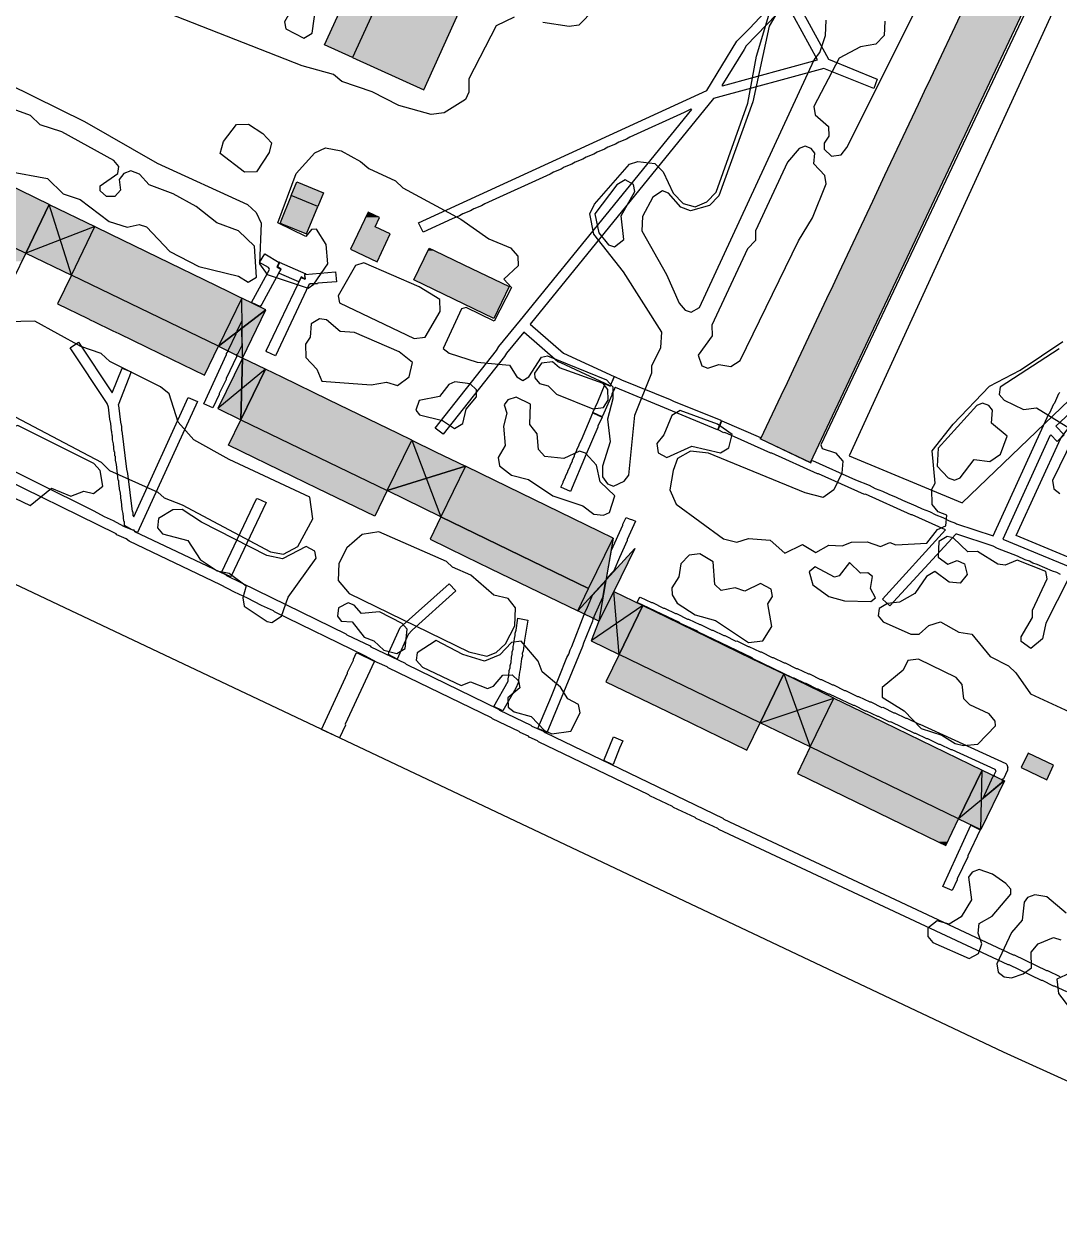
# Model space of a CAD drawing. Extents: x 1764 to 2708, y -3066 to -2278.
# Drawn here: x 2107.9 to 2324.5, y -3017.3 to -2768.7 of the extents above; entities that cross this region are included whole.
import ezdxf

# ---------------------------------------------------------------- set-up
doc = ezdxf.new("R2010")
doc.units = 0
for name, color, linetype in [('DOR_DOROZHKA', 40, 'CONTINUOUS'), ('DOR_LESTNICA', 6, 'CONTINUOUS'), ('DOR_PEREHOD', 9, 'CONTINUOUS'), ('DOR_TROTUAR', 8, 'CONTINUOUS'), ('GRANICA_UCHASTKA', 7, 'CONTINUOUS'), ('PL_DETSKAYA', 1, 'CONTINUOUS'), ('ZDANIYA', 250, 'CONTINUOUS'), ('ZDANIYA_OSM_DOP', 250, 'CONTINUOUS'), ('ZDANIYA_OSM_DOP_ZALIVKA', 252, 'CONTINUOUS'), ('ZDANIYA_ZALIVKA', 251, 'CONTINUOUS'), ('ZEL_LES_DREVESNYE', 94, 'CONTINUOUS'), ('ZEL_SPUTNIK_DOP', 40, 'CONTINUOUS'), ('ZEL_YANDEX_SHEMA', 92, 'CONTINUOUS')]:
    doc.layers.add(name, color=color, linetype=linetype)

msp = doc.modelspace()

# ---------------------------------------------------------------- linework, layer by layer
at = {"layer": 'DOR_DOROZHKA'}
for points in [[(2268.941, -2762.801), (2276.223, -2776.156), (2286.415, -2780.346), (2285.655, -2782.263), (2275.263, -2778.077), (2252.182, -2784.362), (2213.847, -2831.585), (2220.777, -2837.643), (2231.384, -2842.525), (2230.524, -2844.443), (2220.219, -2839.656), (2219.614, -2839.468), (2212.48, -2833.214), (2208.87, -2837.591), (2208.484, -2838.3), (2195.617, -2854.576), (2193.99, -2853.31), (2206.757, -2837.035), (2207.24, -2836.225), (2211.828, -2830.726), (2247.627, -2786.658), (2247.425, -2786.562), (2246.04, -2787.291), (2234.641, -2792.431), (2233.95, -2792.846), (2232.362, -2793.479), (2231.67, -2793.894), (2230.083, -2794.527), (2229.391, -2794.942), (2227.803, -2795.575), (2227.112, -2795.99), (2225.524, -2796.624), (2224.832, -2797.038), (2223.245, -2797.672), (2222.553, -2798.086), (2220.965, -2798.72), (2220.274, -2799.134), (2218.686, -2799.768), (2217.994, -2800.182), (2204.317, -2806.371), (2203.625, -2806.785), (2202.037, -2807.419), (2201.346, -2807.833), (2199.758, -2808.467), (2199.066, -2808.881), (2197.479, -2809.515), (2191.435, -2812.342), (2190.493, -2810.361), (2250.746, -2782.691), (2257.034, -2772.354), (2259.68, -2769.698), (2267.118, -2761.739)], [(2345.829, -2832.333), (2323.747, -2852.904), (2325.485, -2854.669), (2324.014, -2856.1), (2322.685, -2854.727), (2322.489, -2854.931), (2312.634, -2876.548), (2356.03, -2894.452)], [(2324.694, -2883.9), (2323.985, -2883.515), (2323.079, -2883.234), (2319.848, -2881.8), (2318.941, -2881.519), (2318.233, -2881.133), (2317.326, -2880.852), (2315.71, -2880.086), (2311.574, -2878.471), (2310.663, -2877.99), (2303.007, -2875.448), (2302.807, -2875.452), (2289.012, -2890.447), (2287.483, -2889.079), (2300.688, -2874.596), (2293.718, -2871.44), (2293.518, -2871.444), (2283.924, -2867.142), (2283.724, -2867.146), (2274.129, -2862.844), (2273.929, -2862.848), (2264.335, -2858.546), (2264.135, -2858.55), (2254.54, -2854.248), (2254.34, -2854.252), (2253.127, -2853.677), (2253.888, -2851.76), (2261.966, -2855.293), (2261.87, -2855.496), (2272.481, -2860.577), (2272.673, -2860.173), (2272.871, -2860.069), (2281.859, -2864.083), (2284.684, -2865.225), (2285.999, -2865.898), (2287.511, -2866.467), (2288.826, -2867.139), (2290.339, -2867.708), (2291.653, -2868.381), (2294.479, -2869.523), (2295.793, -2870.196), (2297.306, -2870.765), (2298.621, -2871.437), (2300.133, -2872.006), (2301.448, -2872.679), (2302.759, -2873.152), (2302.963, -2873.348), (2310.618, -2875.79), (2322.293, -2850.333), (2322.489, -2850.129), (2323.349, -2848.21), (2323.545, -2848.006), (2324.405, -2846.087), (2324.601, -2845.883)]]:
    msp.add_lwpolyline(points, dxfattribs=at)
for points in [[(2254.028, -2781.722), (2273.925, -2776.304), (2267.476, -2764.533), (2258.955, -2773.315), (2258.572, -2774.123), (2253.926, -2781.624)], [(2157.341, -2827.861), (2155.522, -2826.998), (2159.28, -2820.116), (2159.276, -2819.916), (2159.072, -2819.721), (2157.249, -2818.658), (2158.311, -2816.835), (2161.351, -2818.673), (2160.87, -2819.583), (2161.68, -2820.066), (2157.73, -2827.352)], [(2158.739, -2837.336), (2158.635, -2837.139), (2165.918, -2821.779), (2166.727, -2822.162), (2166.825, -2822.06), (2166.706, -2821.162), (2173.098, -2820.629), (2173.342, -2822.725), (2169.446, -2823.006), (2169.348, -2823.108), (2167.848, -2823.139), (2167.552, -2823.346), (2160.558, -2838.199)], [(2145.559, -2848.217), (2150.347, -2837.912), (2150.343, -2837.712), (2150.73, -2837.103), (2150.726, -2836.903), (2152.357, -2833.568), (2152.353, -2833.368), (2152.649, -2833.161), (2152.545, -2832.963), (2153.503, -2830.942), (2153.53, -2832.242), (2153.334, -2832.447), (2153.436, -2832.545), (2153.509, -2836.045), (2152.647, -2837.864), (2152.351, -2838.07), (2152.455, -2838.268), (2150.251, -2842.916), (2150.255, -2843.116), (2148.816, -2846.048), (2148.82, -2846.248), (2147.478, -2849.077)], [(2131.713, -2875.119), (2131.107, -2874.831), (2131.003, -2874.634), (2130.6, -2874.542), (2128.982, -2873.675), (2128.965, -2872.875), (2128.863, -2872.777), (2128.729, -2871.179), (2128.511, -2870.283), (2128.375, -2868.585), (2128.273, -2868.487), (2128.14, -2866.889), (2127.921, -2865.993), (2127.904, -2865.193), (2127.802, -2865.095), (2127.785, -2864.295), (2127.683, -2864.197), (2127.314, -2860.904), (2127.096, -2860.008), (2127.079, -2859.208), (2126.977, -2859.11), (2126.96, -2858.31), (2126.858, -2858.212), (2126.725, -2856.614), (2126.506, -2855.718), (2126.489, -2854.918), (2126.387, -2854.82), (2126.37, -2854.02), (2126.268, -2853.922), (2126.135, -2852.324), (2125.916, -2851.428), (2125.664, -2848.932), (2125.347, -2848.138), (2117.601, -2836.494), (2119.378, -2835.356), (2126.402, -2845.915), (2128.495, -2840.769), (2130.412, -2841.529), (2127.656, -2848.49), (2127.758, -2848.588), (2128.131, -2852.082), (2128.35, -2852.978), (2128.366, -2853.778), (2128.469, -2853.876), (2129.435, -2861.86), (2129.654, -2862.756), (2130.621, -2870.74), (2130.723, -2870.837), (2130.738, -2871.538), (2130.944, -2871.833), (2142.33, -2846.883), (2144.249, -2847.744)], [(2220.261, -2865.668), (2220.74, -2864.658), (2220.736, -2864.458), (2221.217, -2863.547), (2221.213, -2863.347), (2221.694, -2862.437), (2221.69, -2862.237), (2222.171, -2861.326), (2222.167, -2861.126), (2222.648, -2860.216), (2222.644, -2860.016), (2223.125, -2859.105), (2223.121, -2858.905), (2223.603, -2857.995), (2223.598, -2857.795), (2224.08, -2856.884), (2224.075, -2856.684), (2224.557, -2855.774), (2226.94, -2850.121), (2228.859, -2850.981), (2227.999, -2852.9), (2228.003, -2853.1), (2225.519, -2858.755), (2222.28, -2866.527)], [(2149.296, -2883.457), (2156.579, -2868.097), (2156.777, -2867.993), (2158.596, -2868.855), (2151.217, -2884.417)], [(2229.764, -2884.78), (2230.841, -2878.854), (2233.233, -2873.602), (2233.229, -2873.402), (2233.899, -2871.987), (2234.506, -2872.275), (2235.21, -2872.46), (2235.816, -2872.747), (2234.095, -2876.585), (2234.1, -2876.785), (2232.472, -2880.321), (2231.331, -2883.146)], [(2217.331, -2917.055), (2216.62, -2916.57), (2215.41, -2916.095), (2218.27, -2909.332), (2221.503, -2901.26), (2221.889, -2900.552), (2222.17, -2899.646), (2222.556, -2898.937), (2225.118, -2892.28), (2225.316, -2892.176), (2225.212, -2891.978), (2225.693, -2891.068), (2226.835, -2888.243), (2229.477, -2885.386), (2228.945, -2888.699), (2227.129, -2892.739), (2227.133, -2892.939), (2226.837, -2893.145), (2226.939, -2893.243), (2226.847, -2893.645), (2224.943, -2898.287), (2224.758, -2898.991)], [(2184.172, -2900.638), (2184.263, -2900.236), (2186.655, -2894.984), (2196.87, -2885.866), (2198.301, -2887.337), (2189.168, -2895.532), (2188.286, -2896.45), (2185.993, -2901.601)], [(2312.396, -2927.479), (2308.56, -2930.66), (2310.667, -2926.114), (2310.965, -2926.008), (2310.763, -2925.912), (2311.244, -2925.001), (2311.038, -2924.706), (2302.047, -2920.591), (2301.847, -2920.595), (2299.522, -2919.443), (2299.322, -2919.447), (2296.997, -2918.295), (2296.797, -2918.299), (2294.472, -2917.147), (2294.272, -2917.151), (2289.219, -2914.755), (2289.019, -2914.76), (2286.694, -2913.607), (2286.494, -2913.612), (2284.169, -2912.459), (2283.969, -2912.464), (2281.643, -2911.312), (2281.443, -2911.316), (2276.391, -2908.92), (2276.191, -2908.924), (2274.068, -2907.868), (2273.868, -2907.872), (2271.543, -2906.72), (2271.343, -2906.724), (2269.017, -2905.572), (2268.817, -2905.576), (2260.429, -2901.549), (2260.225, -2901.353), (2249.007, -2895.984), (2248.803, -2895.788), (2245.267, -2894.161), (2245.063, -2893.965), (2236.171, -2889.749), (2236.65, -2888.738), (2236.848, -2888.634), (2239.173, -2889.786), (2239.373, -2889.782), (2241.698, -2890.934), (2241.898, -2890.93), (2244.224, -2892.082), (2244.424, -2892.078), (2246.749, -2893.23), (2246.949, -2893.226), (2249.274, -2894.378), (2249.474, -2894.374), (2251.799, -2895.526), (2251.999, -2895.522), (2254.324, -2896.674), (2254.524, -2896.67), (2256.85, -2897.822), (2257.05, -2897.817), (2259.375, -2898.97), (2259.575, -2898.965), (2261.9, -2900.117), (2262.1, -2900.113), (2264.425, -2901.265), (2264.625, -2901.261), (2266.951, -2902.413), (2267.151, -2902.409), (2269.476, -2903.561), (2269.676, -2903.557), (2272.001, -2904.709), (2272.201, -2904.705), (2274.526, -2905.857), (2274.726, -2905.853), (2277.051, -2907.005), (2277.251, -2907.001), (2279.577, -2908.153), (2279.777, -2908.149), (2282.304, -2909.397), (2282.504, -2909.393), (2284.829, -2910.545), (2285.029, -2910.541), (2287.354, -2911.693), (2287.554, -2911.689), (2289.879, -2912.841), (2290.079, -2912.836), (2292.405, -2913.989), (2292.605, -2913.984), (2295.132, -2915.232), (2295.332, -2915.228), (2313.313, -2923.457), (2313.517, -2923.653), (2313.729, -2924.249), (2313.631, -2924.351), (2313.642, -2924.851), (2312.779, -2926.67), (2312.484, -2926.876), (2312.588, -2927.074)], [(2206.209, -2911.484), (2209.201, -2906.219), (2209.19, -2905.719), (2209.378, -2905.115), (2209.455, -2904.013), (2209.642, -2903.409), (2209.632, -2902.909), (2209.819, -2902.304), (2209.896, -2901.202), (2210.084, -2900.598), (2210.073, -2900.098), (2210.261, -2899.494), (2210.251, -2898.994), (2210.438, -2898.39), (2210.515, -2897.287), (2210.703, -2896.683), (2210.692, -2896.183), (2210.88, -2895.579), (2211.228, -2893.07), (2213.336, -2893.427), (2212.624, -2897.644), (2212.369, -2899.85), (2212.182, -2900.454), (2212.192, -2900.954), (2212.005, -2901.558), (2211.751, -2903.765), (2211.563, -2904.369), (2211.309, -2906.575), (2210.832, -2907.686), (2208.13, -2912.445)], [(2230.976, -2923.674), (2229.257, -2922.81), (2231.255, -2917.865), (2233.174, -2918.726), (2232.505, -2920.241), (2231.176, -2923.67)], [(2300.142, -2949.145), (2305.977, -2936.317), (2307.898, -2937.277), (2305.311, -2942.734), (2305.315, -2942.934), (2303.11, -2947.582), (2303.115, -2947.782), (2302.06, -2950.005)]]:
    msp.add_lwpolyline(points, close=True, dxfattribs=at)
at = {"layer": 'DOR_LESTNICA'}
for points in [[(2166.725, -2822.062), (2165.916, -2821.679), (2165.437, -2822.689), (2161.399, -2820.973), (2161.297, -2820.875), (2161.781, -2820.064), (2160.97, -2819.581), (2161.451, -2818.67), (2161.349, -2818.573), (2166.904, -2821.058), (2166.606, -2821.164)], [(2253.79, -2851.862), (2253.027, -2853.679), (2231.632, -2844.821), (2231.434, -2844.925), (2231.438, -2845.125), (2230.861, -2846.237), (2230.865, -2846.437), (2228.955, -2850.779), (2228.757, -2850.884), (2226.938, -2850.021), (2227.992, -2847.798), (2229.515, -2844.064), (2230.526, -2844.543), (2231.484, -2842.522), (2232.899, -2843.193), (2243.089, -2847.283), (2243.797, -2847.668), (2253.686, -2851.664)]]:
    msp.add_lwpolyline(points, close=True, dxfattribs=at)
at = {"layer": 'DOR_PEREHOD'}
msp.add_lwpolyline([(2170.192, -2916.338), (2175.648, -2904.518), (2175.644, -2904.318), (2176.892, -2901.791), (2176.888, -2901.591), (2177.463, -2900.378), (2177.661, -2900.274), (2181.199, -2902.001), (2181.203, -2902.201), (2175.171, -2915.233), (2175.176, -2915.433), (2173.93, -2918.061)], close=True, dxfattribs=at)
at = {"layer": 'DOR_TROTUAR'}
for points in [[(2098.554, -2858.702), (2122.614, -2870.606), (2124.74, -2871.763), (2126.658, -2872.623), (2128.784, -2873.779), (2131.005, -2874.734), (2131.109, -2874.931), (2150.106, -2883.94), (2150.31, -2884.136), (2175.277, -2896.321), (2175.481, -2896.517), (2180.332, -2898.817), (2180.536, -2899.013), (2187.712, -2902.465), (2187.916, -2902.661), (2207.221, -2912.063), (2207.426, -2912.259), (2213.995, -2915.424), (2214.199, -2915.62), (2216.622, -2916.67), (2216.929, -2916.964), (2254.121, -2934.897), (2254.325, -2935.093), (2314.847, -2963.446), (2315.047, -2963.442), (2321.819, -2966.702), (2322.019, -2966.698), (2324.546, -2967.946)], [(2326.015, -2971.217), (2323.487, -2969.969), (2323.287, -2969.973), (2320.962, -2968.821), (2320.762, -2968.825), (2313.991, -2965.565), (2313.791, -2965.569), (2253.269, -2937.216), (2253.065, -2937.02), (2248.519, -2934.914), (2248.315, -2934.718), (2243.768, -2932.612), (2243.564, -2932.416), (2238.816, -2930.214), (2238.612, -2930.018), (2215.568, -2918.893), (2215.364, -2918.697), (2213.647, -2917.932), (2213.443, -2917.737), (2211.726, -2916.972), (2211.522, -2916.776), (2205.963, -2914.091), (2205.759, -2913.895), (2184.13, -2903.441), (2183.926, -2903.245), (2181.805, -2902.288), (2179.275, -2900.94), (2160.374, -2891.73), (2160.17, -2891.534), (2157.644, -2890.386), (2154.711, -2888.846), (2151.984, -2887.603), (2149.05, -2886.063), (2129.95, -2876.957), (2129.34, -2876.469), (2127.421, -2875.609), (2127.217, -2875.413), (2100.227, -2862.169)]]:
    msp.add_lwpolyline(points, dxfattribs=at)
at = {"layer": 'GRANICA_UCHASTKA'}
msp.add_lwpolyline([(2386.506, -3017.279), (2312.77, -2983.799), (1995.984, -2833.828), (1971.242, -2822.838), (1926.759, -2800.754), (1827.251, -2754.806)], dxfattribs=at)
at = {"layer": 'PL_DETSKAYA'}
msp.add_lwpolyline([(2327.962, -2851.171), (2338.647, -2856.251), (2327.13, -2880.641), (2315.45, -2875.762), (2324.756, -2855.379)], close=True, dxfattribs=at)
at = {"layer": 'ZDANIYA'}
for points in [[(2204.715, -2713.409), (2201.534, -2720.445), (2197.981, -2728.305), (2196.907, -2730.681), (2195.36, -2729.982), (2193.374, -2734.378), (2195.346, -2735.269), (2191.507, -2743.762), (2190.04, -2746.879), (2187.522, -2752.447), (2185.625, -2751.589), (2183.189, -2756.977), (2184.861, -2757.733), (2182.436, -2763.095), (2176.689, -2775.801), (2191.58, -2782.536), (2204.374, -2754.25), (2205.817, -2751.06), (2207.229, -2747.938), (2219.767, -2720.217)], [(2287.943, -2800.501), (2286.672, -2803.197), (2285.388, -2805.922), (2278.364, -2820.824), (2277.087, -2823.534), (2275.809, -2826.245), (2268.807, -2841.1), (2267.53, -2843.809), (2266.252, -2846.521), (2262, -2855.542), (2272.427, -2860.457), (2320.309, -2758.859), (2309.886, -2753.947), (2306.855, -2760.378), (2305.578, -2763.087), (2304.3, -2765.799), (2297.509, -2780.206), (2296.232, -2782.915), (2294.954, -2785.627)], [(2176.689, -2775.801), (2170.841, -2773.156), (2176.588, -2760.45), (2182.436, -2763.095)], [(2081.199, -2790.909), (2077.481, -2789.1), (2074.239, -2795.764), (2072.508, -2799.323), (2077.412, -2801.698), (2108.346, -2816.681), (2113.272, -2806.512), (2110.557, -2805.191), (2085.423, -2792.964)], [(2077.412, -2801.698), (2108.346, -2816.681), (2105.772, -2821.995), (2105.039, -2821.64), (2098.336, -2818.394), (2074.837, -2807.014)], [(2163.865, -2804.681), (2165.046, -2801.819), (2170.591, -2804.108), (2169.41, -2806.97)], [(2163.865, -2804.681), (2161.516, -2810.371), (2161.927, -2810.541), (2167.061, -2812.66), (2169.41, -2806.97)], [(2117.903, -2821.31), (2113.272, -2806.512), (2108.346, -2816.681)], [(2113.272, -2806.512), (2122.821, -2811.157), (2108.346, -2816.681)], [(2117.903, -2821.31), (2122.821, -2811.157), (2108.346, -2816.681)], [(2117.903, -2821.31), (2122.821, -2811.157), (2126.043, -2812.725), (2140.858, -2819.932), (2143.157, -2821.051), (2150.767, -2824.753), (2153.52, -2826.095), (2148.626, -2836.189)], [(2199.929, -2819.118), (2209.416, -2823.706), (2206.199, -2830.358), (2189.478, -2822.27), (2192.677, -2815.654), (2193.752, -2816.174)], [(2122.585, -2830.996), (2126.577, -2832.929), (2127.181, -2833.222), (2127.815, -2833.529), (2133.666, -2836.363), (2138.817, -2838.858), (2145.718, -2842.201), (2148.626, -2836.189), (2117.903, -2821.31), (2114.992, -2827.318), (2121.347, -2830.396), (2121.982, -2830.704)], [(2148.626, -2836.189), (2153.685, -2838.64), (2153.52, -2826.095)], [(2153.52, -2826.095), (2148.626, -2836.189), (2158.555, -2828.542)], [(2148.626, -2836.189), (2153.685, -2838.64), (2158.555, -2828.542)], [(2148.544, -2849.221), (2153.304, -2851.533), (2153.685, -2838.64)], [(2153.685, -2838.64), (2153.304, -2851.533), (2158.454, -2840.957)], [(2148.544, -2849.221), (2153.304, -2851.533), (2158.454, -2840.957)], [(2173.844, -2848.435), (2171.621, -2847.355), (2161.973, -2842.667), (2158.454, -2840.957), (2153.304, -2851.533), (2183.934, -2866.36), (2189.06, -2855.828), (2186.208, -2854.443)], [(2164.215, -2863.401), (2150.732, -2856.85), (2153.304, -2851.533), (2183.934, -2866.36), (2181.331, -2871.718), (2169.363, -2865.903)], [(2183.934, -2866.36), (2189.06, -2855.828), (2195.133, -2871.858)], [(2194.055, -2858.256), (2200.281, -2861.281), (2183.934, -2866.36), (2189.06, -2855.828)], [(2183.934, -2866.36), (2200.281, -2861.281), (2195.133, -2871.858)], [(2203.547, -2862.868), (2200.281, -2861.281), (2195.133, -2871.858), (2226.023, -2886.868), (2231.165, -2876.287), (2228.291, -2874.891)], [(2200.306, -2880.138), (2205.455, -2882.64), (2223.757, -2891.532), (2226.023, -2886.868), (2195.133, -2871.858), (2192.882, -2876.531)], [(2223.757, -2891.532), (2226.023, -2886.868), (2231.165, -2876.287), (2228.179, -2893.681)], [(2231.301, -2887.482), (2228.179, -2893.681), (2223.757, -2891.532), (2235.676, -2878.479)], [(2232.435, -2900.621), (2231.301, -2887.482), (2228.179, -2893.681), (2226.602, -2897.796)], [(2237.375, -2890.423), (2232.435, -2900.621), (2231.301, -2887.482)], [(2232.435, -2900.621), (2237.375, -2890.423), (2226.602, -2897.796)], [(2245.122, -2894.175), (2260.278, -2901.515), (2266.86, -2904.703), (2261.919, -2914.902), (2232.435, -2900.621), (2237.375, -2890.423)], [(2261.919, -2914.902), (2232.435, -2900.621), (2229.667, -2906.338), (2242.553, -2912.578), (2247.705, -2915.073), (2259.152, -2920.616)], [(2261.919, -2914.902), (2266.86, -2904.703), (2272.407, -2919.982)], [(2266.86, -2904.703), (2261.919, -2914.902), (2277.348, -2909.782)], [(2266.86, -2904.703), (2272.407, -2919.982), (2277.348, -2909.782)], [(2285.096, -2913.534), (2300.613, -2921.049), (2308.361, -2924.801), (2303.419, -2935.004), (2272.407, -2919.982), (2277.348, -2909.782)], [(2299.127, -2939.808), (2300.718, -2940.579), (2303.419, -2935.004), (2272.407, -2919.982), (2269.707, -2925.554), (2293.975, -2937.312)], [(2317.928, -2921.241), (2316.487, -2924.285), (2321.842, -2926.82), (2323.283, -2923.776)], [(2308.069, -2937.256), (2308.361, -2924.801), (2303.419, -2935.004)], [(2308.361, -2924.801), (2313.011, -2927.053), (2303.419, -2935.004)], [(2313.011, -2927.053), (2308.069, -2937.256), (2308.361, -2924.801)]]:
    msp.add_lwpolyline(points, close=True, dxfattribs=at)
at = {"layer": 'ZDANIYA_OSM_DOP'}
msp.add_lwpolyline([(2181.796, -2818.5), (2184.555, -2812.667), (2181.414, -2811.185), (2182.34, -2809.248), (2179.947, -2808.112), (2176.268, -2815.893)], close=True, dxfattribs=at)
at = {"layer": 'ZDANIYA_OSM_DOP_ZALIVKA'}
for points in [[(2179.41, -2809.248), (2182.34, -2809.248), (2179.947, -2808.112)], [(2178.494, -2811.185), (2181.414, -2811.185), (2179.41, -2809.248), (2182.34, -2809.248)], [(2176.268, -2815.893), (2183.029, -2815.893), (2177.793, -2812.667), (2184.555, -2812.667)], [(2177.793, -2812.667), (2184.555, -2812.667), (2178.494, -2811.185), (2181.414, -2811.185)], [(2181.796, -2818.5), (2181.796, -2818.5), (2176.268, -2815.893), (2183.029, -2815.893)]]:
    msp.add_solid(points, dxfattribs=at)
at = {"layer": 'ZDANIYA_ZALIVKA'}
for points in [[(2170.841, -2773.156), (2177.885, -2773.156), (2175.392, -2763.095), (2182.436, -2763.095)], [(2176.689, -2775.801), (2194.626, -2775.801), (2182.436, -2763.095), (2200.373, -2763.095)], [(2297.509, -2780.206), (2310.248, -2780.206), (2304.3, -2765.799), (2317.038, -2765.799)], [(2176.689, -2775.801), (2176.689, -2775.801), (2170.841, -2773.156), (2177.885, -2773.156)], [(2191.58, -2782.536), (2191.58, -2782.536), (2176.689, -2775.801), (2194.626, -2775.801)], [(2296.232, -2782.915), (2308.972, -2782.915), (2297.509, -2780.206), (2310.248, -2780.206)], [(2294.954, -2785.627), (2307.694, -2785.627), (2296.232, -2782.915), (2308.972, -2782.915)], [(2287.943, -2800.501), (2300.684, -2800.501), (2294.954, -2785.627), (2307.694, -2785.627)], [(2286.672, -2803.197), (2299.413, -2803.197), (2287.943, -2800.501), (2300.684, -2800.501)], [(2084.624, -2805.191), (2110.557, -2805.191), (2077.412, -2801.698), (2103.377, -2801.698)], [(2164.101, -2804.108), (2170.591, -2804.108), (2165.046, -2801.819)], [(2285.388, -2805.922), (2298.129, -2805.922), (2286.672, -2803.197), (2299.413, -2803.197)], [(2087.351, -2806.512), (2113.272, -2806.512), (2084.624, -2805.191), (2110.557, -2805.191)], [(2162.92, -2806.97), (2169.41, -2806.97), (2163.865, -2804.681)], [(2163.865, -2804.681), (2170.355, -2804.681), (2164.101, -2804.108), (2170.591, -2804.108)], [(2169.41, -2806.97), (2169.41, -2806.97), (2163.865, -2804.681), (2170.355, -2804.681)], [(2278.364, -2820.824), (2291.106, -2820.824), (2285.388, -2805.922), (2298.129, -2805.922)], [(2094.799, -2816.681), (2108.346, -2816.681), (2074.837, -2807.014), (2088.387, -2807.014)], [(2108.346, -2816.681), (2108.346, -2816.681), (2087.351, -2806.512), (2113.272, -2806.512)], [(2108.346, -2816.681), (2116.454, -2816.681), (2113.272, -2806.512)], [(2111.022, -2811.157), (2122.821, -2811.157), (2113.272, -2806.512)], [(2161.516, -2810.371), (2168.006, -2810.371), (2162.92, -2806.97), (2169.41, -2806.97)], [(2161.927, -2810.541), (2167.936, -2810.541), (2161.516, -2810.371), (2168.006, -2810.371)], [(2167.061, -2812.66), (2167.061, -2812.66), (2161.927, -2810.541), (2167.936, -2810.541)], [(2108.346, -2816.681), (2108.346, -2816.681), (2111.022, -2811.157), (2122.821, -2811.157)], [(2108.346, -2816.681), (2120.145, -2816.681), (2122.821, -2811.157)], [(2118.57, -2819.932), (2140.858, -2819.932), (2122.061, -2812.725), (2126.043, -2812.725)], [(2122.061, -2812.725), (2126.043, -2812.725), (2122.821, -2811.157)], [(2192.426, -2816.174), (2193.752, -2816.174), (2192.677, -2815.654)], [(2098.336, -2818.394), (2107.516, -2818.394), (2094.799, -2816.681), (2108.346, -2816.681)], [(2117.903, -2821.31), (2117.903, -2821.31), (2108.346, -2816.681), (2116.454, -2816.681)], [(2117.903, -2821.31), (2117.903, -2821.31), (2108.346, -2816.681), (2120.145, -2816.681)], [(2191.002, -2819.118), (2199.929, -2819.118), (2192.426, -2816.174), (2193.752, -2816.174)], [(2118.028, -2821.051), (2143.157, -2821.051), (2118.57, -2819.932), (2140.858, -2819.932)], [(2189.478, -2822.27), (2206.447, -2822.27), (2191.002, -2819.118), (2199.929, -2819.118)], [(2277.087, -2823.534), (2289.828, -2823.534), (2278.364, -2820.824), (2291.106, -2820.824)], [(2114.992, -2827.318), (2130.309, -2827.318), (2117.903, -2821.31)], [(2117.903, -2821.31), (2143.689, -2821.31), (2118.028, -2821.051), (2143.157, -2821.051)], [(2125.012, -2824.753), (2150.767, -2824.753), (2117.903, -2821.31), (2143.689, -2821.31)], [(2192.447, -2823.706), (2209.416, -2823.706), (2189.478, -2822.27), (2206.447, -2822.27)], [(2127.783, -2826.095), (2153.52, -2826.095), (2125.012, -2824.753), (2150.767, -2824.753)], [(2206.199, -2830.358), (2206.199, -2830.358), (2192.447, -2823.706), (2209.416, -2823.706)], [(2275.809, -2826.245), (2288.551, -2826.245), (2277.087, -2823.534), (2289.828, -2823.534)], [(2121.347, -2830.396), (2136.664, -2830.396), (2114.992, -2827.318), (2130.309, -2827.318)], [(2148.626, -2836.189), (2148.626, -2836.189), (2127.783, -2826.095), (2153.52, -2826.095)], [(2148.626, -2836.189), (2153.653, -2836.189), (2153.52, -2826.095)], [(2152.334, -2828.542), (2158.555, -2828.542), (2153.52, -2826.095)], [(2268.807, -2841.1), (2281.55, -2841.1), (2275.809, -2826.245), (2288.551, -2826.245)], [(2121.982, -2830.704), (2137.3, -2830.704), (2121.347, -2830.396), (2136.664, -2830.396)], [(2122.585, -2830.996), (2137.903, -2830.996), (2121.982, -2830.704), (2137.3, -2830.704)], [(2148.626, -2836.189), (2154.867, -2836.189), (2158.555, -2828.542)], [(2148.626, -2836.189), (2148.626, -2836.189), (2152.334, -2828.542), (2158.555, -2828.542)], [(2126.577, -2832.929), (2141.895, -2832.929), (2122.585, -2830.996), (2137.903, -2830.996)], [(2127.181, -2833.222), (2142.5, -2833.222), (2126.577, -2832.929), (2141.895, -2832.929)], [(2127.815, -2833.529), (2143.133, -2833.529), (2127.181, -2833.222), (2142.5, -2833.222)], [(2133.307, -2836.189), (2148.626, -2836.189), (2127.815, -2833.529), (2143.133, -2833.529)], [(2133.666, -2836.363), (2148.542, -2836.363), (2133.307, -2836.189), (2148.626, -2836.189)], [(2138.817, -2838.858), (2147.335, -2838.858), (2133.666, -2836.363), (2148.542, -2836.363)], [(2153.685, -2838.64), (2153.685, -2838.64), (2148.626, -2836.189), (2153.653, -2836.189)], [(2153.685, -2838.64), (2153.685, -2838.64), (2148.626, -2836.189), (2154.867, -2836.189)], [(2145.718, -2842.201), (2145.718, -2842.201), (2138.817, -2838.858), (2147.335, -2838.858)], [(2148.544, -2849.221), (2153.372, -2849.221), (2153.685, -2838.64)], [(2153.617, -2840.957), (2158.454, -2840.957), (2153.685, -2838.64)], [(2148.544, -2849.221), (2154.43, -2849.221), (2158.454, -2840.957)], [(2153.304, -2851.533), (2153.304, -2851.533), (2153.617, -2840.957), (2158.454, -2840.957)], [(2155.338, -2847.355), (2171.621, -2847.355), (2157.621, -2842.667), (2161.973, -2842.667)], [(2157.621, -2842.667), (2161.973, -2842.667), (2158.454, -2840.957)], [(2267.53, -2843.809), (2280.273, -2843.809), (2268.807, -2841.1), (2281.55, -2841.1)], [(2266.252, -2846.521), (2278.995, -2846.521), (2267.53, -2843.809), (2280.273, -2843.809)], [(2154.813, -2848.435), (2173.844, -2848.435), (2155.338, -2847.355), (2171.621, -2847.355)], [(2262, -2855.542), (2274.743, -2855.542), (2266.252, -2846.521), (2278.995, -2846.521)], [(2153.304, -2851.533), (2153.304, -2851.533), (2148.544, -2849.221), (2153.372, -2849.221)], [(2153.304, -2851.533), (2153.304, -2851.533), (2148.544, -2849.221), (2154.43, -2849.221)], [(2153.304, -2851.533), (2180.219, -2851.533), (2154.813, -2848.435), (2173.844, -2848.435)], [(2150.732, -2856.85), (2164.288, -2856.85), (2153.304, -2851.533)], [(2159.316, -2854.443), (2186.208, -2854.443), (2153.304, -2851.533), (2180.219, -2851.533)], [(2162.177, -2855.828), (2189.06, -2855.828), (2159.316, -2854.443), (2186.208, -2854.443)], [(2272.427, -2860.457), (2272.427, -2860.457), (2262, -2855.542), (2274.743, -2855.542)], [(2164.215, -2863.401), (2177.821, -2863.401), (2150.732, -2856.85), (2164.288, -2856.85)], [(2183.934, -2866.36), (2183.934, -2866.36), (2162.177, -2855.828), (2189.06, -2855.828)], [(2183.934, -2866.36), (2193.05, -2866.36), (2189.06, -2855.828)], [(2187.878, -2858.256), (2194.055, -2858.256), (2189.06, -2855.828)], [(2186.406, -2861.281), (2200.281, -2861.281), (2187.878, -2858.256), (2194.055, -2858.256)], [(2183.934, -2866.36), (2197.809, -2866.36), (2200.281, -2861.281)], [(2183.934, -2866.36), (2183.934, -2866.36), (2186.406, -2861.281), (2200.281, -2861.281)], [(2195.133, -2871.858), (2222.049, -2871.858), (2199.509, -2862.868), (2203.547, -2862.868)], [(2199.509, -2862.868), (2203.547, -2862.868), (2200.281, -2861.281)], [(2169.363, -2865.903), (2182.99, -2865.903), (2164.215, -2863.401), (2177.821, -2863.401)], [(2170.304, -2866.36), (2183.934, -2866.36), (2169.363, -2865.903), (2182.99, -2865.903)], [(2181.331, -2871.718), (2181.331, -2871.718), (2170.304, -2866.36), (2183.934, -2866.36)], [(2195.133, -2871.858), (2195.133, -2871.858), (2183.934, -2866.36), (2197.809, -2866.36)], [(2195.133, -2871.858), (2195.133, -2871.858), (2183.934, -2866.36), (2193.05, -2866.36)], [(2192.882, -2876.531), (2204.75, -2876.531), (2195.133, -2871.858)], [(2201.375, -2874.891), (2228.291, -2874.891), (2195.133, -2871.858), (2222.049, -2871.858)], [(2204.248, -2876.287), (2231.165, -2876.287), (2201.375, -2874.891), (2228.291, -2874.891)], [(2200.306, -2880.138), (2212.173, -2880.138), (2192.882, -2876.531), (2204.75, -2876.531)], [(2226.023, -2886.868), (2226.023, -2886.868), (2204.248, -2876.287), (2231.165, -2876.287)], [(2226.023, -2886.868), (2229.349, -2886.868), (2231.165, -2876.287)], [(2205.455, -2882.64), (2217.322, -2882.64), (2200.306, -2880.138), (2212.173, -2880.138)], [(2227.455, -2887.482), (2231.301, -2887.482), (2235.676, -2878.479)], [(2214.157, -2886.868), (2226.023, -2886.868), (2205.455, -2882.64), (2217.322, -2882.64)], [(2223.757, -2891.532), (2223.757, -2891.532), (2214.157, -2886.868), (2226.023, -2886.868)], [(2223.757, -2891.532), (2228.548, -2891.532), (2226.023, -2886.868), (2229.349, -2886.868)], [(2223.757, -2891.532), (2229.261, -2891.532), (2227.455, -2887.482), (2231.301, -2887.482)], [(2228.179, -2893.681), (2231.836, -2893.681), (2231.301, -2887.482)], [(2231.555, -2890.423), (2237.375, -2890.423), (2231.301, -2887.482)], [(2226.602, -2897.796), (2233.803, -2897.796), (2237.375, -2890.423)], [(2232.435, -2900.621), (2232.435, -2900.621), (2231.555, -2890.423), (2237.375, -2890.423)], [(2235.557, -2894.175), (2245.122, -2894.175), (2237.375, -2890.423)], [(2228.179, -2893.681), (2228.179, -2893.681), (2223.757, -2891.532), (2229.261, -2891.532)], [(2228.179, -2893.681), (2228.179, -2893.681), (2223.757, -2891.532), (2228.548, -2891.532)], [(2226.602, -2897.796), (2232.191, -2897.796), (2228.179, -2893.681), (2231.836, -2893.681)], [(2232.435, -2900.621), (2258.432, -2900.621), (2235.557, -2894.175), (2245.122, -2894.175)], [(2232.435, -2900.621), (2232.435, -2900.621), (2226.602, -2897.796), (2232.191, -2897.796)], [(2232.435, -2900.621), (2232.435, -2900.621), (2226.602, -2897.796), (2233.803, -2897.796)], [(2229.667, -2906.338), (2244.238, -2906.338), (2232.435, -2900.621)], [(2234.281, -2901.515), (2260.278, -2901.515), (2232.435, -2900.621), (2258.432, -2900.621)], [(2240.863, -2904.703), (2266.86, -2904.703), (2234.281, -2901.515), (2260.278, -2901.515)], [(2261.919, -2914.902), (2261.919, -2914.902), (2240.863, -2904.703), (2266.86, -2904.703)], [(2261.919, -2914.902), (2270.563, -2914.902), (2266.86, -2904.703)], [(2264.399, -2909.782), (2277.348, -2909.782), (2266.86, -2904.703)], [(2268.704, -2909.782), (2277.348, -2909.782), (2266.86, -2904.703)], [(2242.553, -2912.578), (2257.121, -2912.578), (2229.667, -2906.338), (2244.238, -2906.338)], [(2261.919, -2914.902), (2261.919, -2914.902), (2264.399, -2909.782), (2277.348, -2909.782)], [(2272.407, -2919.982), (2272.407, -2919.982), (2268.704, -2909.782), (2277.348, -2909.782)], [(2275.53, -2913.534), (2285.096, -2913.534), (2277.348, -2909.782)], [(2247.352, -2914.902), (2261.919, -2914.902), (2242.553, -2912.578), (2257.121, -2912.578)], [(2247.705, -2915.073), (2261.836, -2915.073), (2247.352, -2914.902), (2261.919, -2914.902)], [(2259.152, -2920.616), (2259.152, -2920.616), (2247.705, -2915.073), (2261.836, -2915.073)], [(2272.407, -2919.982), (2272.407, -2919.982), (2261.919, -2914.902), (2270.563, -2914.902)], [(2272.407, -2919.982), (2298.41, -2919.982), (2275.53, -2913.534), (2285.096, -2913.534)], [(2269.707, -2925.554), (2283.91, -2925.554), (2272.407, -2919.982)], [(2274.61, -2921.049), (2300.613, -2921.049), (2272.407, -2919.982), (2298.41, -2919.982)], [(2282.356, -2924.801), (2308.361, -2924.801), (2274.61, -2921.049), (2300.613, -2921.049)], [(2316.728, -2923.776), (2323.283, -2923.776), (2317.928, -2921.241)], [(2303.419, -2935.004), (2303.419, -2935.004), (2282.356, -2924.801), (2308.361, -2924.801)], [(2303.419, -2935.004), (2308.122, -2935.004), (2308.361, -2924.801)], [(2307.27, -2927.053), (2313.011, -2927.053), (2308.361, -2924.801)], [(2308.308, -2927.053), (2313.011, -2927.053), (2308.361, -2924.801)], [(2316.487, -2924.285), (2323.042, -2924.285), (2316.728, -2923.776), (2323.283, -2923.776)], [(2321.842, -2926.82), (2321.842, -2926.82), (2316.487, -2924.285), (2323.042, -2924.285)], [(2289.211, -2935.004), (2303.419, -2935.004), (2269.707, -2925.554), (2283.91, -2925.554)], [(2303.419, -2935.004), (2303.419, -2935.004), (2307.27, -2927.053), (2313.011, -2927.053)], [(2308.069, -2937.256), (2308.069, -2937.256), (2308.308, -2927.053), (2313.011, -2927.053)], [(2293.975, -2937.312), (2302.301, -2937.312), (2289.211, -2935.004), (2303.419, -2935.004)], [(2308.069, -2937.256), (2308.069, -2937.256), (2303.419, -2935.004), (2308.122, -2935.004)], [(2299.127, -2939.808), (2301.092, -2939.808), (2293.975, -2937.312), (2302.301, -2937.312)], [(2300.718, -2940.579), (2300.718, -2940.579), (2299.127, -2939.808), (2301.092, -2939.808)]]:
    msp.add_solid(points, dxfattribs=at)
at = {"layer": 'ZEL_LES_DREVESNYE'}
msp.add_lwpolyline([(2310.256, -2749.251), (2327.148, -2757.339), (2280.507, -2859.12), (2304.149, -2868.901), (2364.544, -2811.022), (2353.36, -2765.305), (2313.594, -2746.168), (2312.732, -2745.856)], close=True, dxfattribs=at)
at = {"layer": 'ZEL_SPUTNIK_DOP'}
for points in [[(2177.151, -2741.504), (2176.411, -2742.02), (2172.333, -2750.359), (2170.625, -2752.396), (2170.172, -2754.656), (2162.453, -2768.324), (2162.734, -2769.819), (2166.526, -2771.741), (2168.255, -2770.704), (2169.12, -2764.183), (2171.802, -2760.875), (2174.526, -2759.568), (2179.089, -2750.468), (2178.521, -2747.228), (2180.693, -2743.431)], [(2272.56, -2794.792), (2271.3, -2794.318), (2270.06, -2794.844), (2267.617, -2797.646), (2260.914, -2812.043), (2260.956, -2814.044), (2259.242, -2815.83), (2251.82, -2831.743), (2251.867, -2833.993), (2248.95, -2838.056), (2249.747, -2840.291), (2251.008, -2840.765), (2253.242, -2839.968), (2255.753, -2840.415), (2257.727, -2839.124), (2269.961, -2814.106), (2272.863, -2809.293), (2275.717, -2802.23), (2275.43, -2800.485), (2273.128, -2798.032), (2273.331, -2795.776)], [(2233.677, -2801.356), (2231.948, -2802.392), (2227.323, -2808.492), (2228.156, -2812.477), (2230.209, -2814.935), (2231.469, -2815.409), (2233.438, -2813.867), (2232.834, -2808.877), (2235.73, -2803.814), (2235.448, -2802.319)], [(2177.273, -2819.291), (2173.653, -2825.62), (2173.934, -2827.114), (2189.597, -2834.542), (2191.842, -2834.245), (2194.983, -2828.927), (2194.93, -2826.426), (2190.623, -2823.765), (2179.012, -2818.754)], [(2168.022, -2831.49), (2167.83, -2834.245), (2166.861, -2835.766), (2166.918, -2838.516), (2169.221, -2840.97), (2170.273, -2843.449), (2180.544, -2844.235), (2183.784, -2843.667), (2186.05, -2844.371), (2188.514, -2842.568), (2189.201, -2839.552), (2186.404, -2837.36), (2177.065, -2833.302), (2174.059, -2833.115), (2171.257, -2830.672), (2169.752, -2830.453)], [(2214.76, -2841.771), (2214.781, -2842.771), (2215.807, -2844), (2217.568, -2844.464), (2219.354, -2846.177), (2226.923, -2849.271), (2229.168, -2848.974), (2230.137, -2847.453), (2230.09, -2845.203), (2229.063, -2843.974), (2219.99, -2840.661), (2218.464, -2839.442), (2216.219, -2839.739)], [(2202.577, -2845.276), (2201.301, -2844.052), (2198.04, -2843.62), (2196.801, -2844.146), (2194.853, -2846.688), (2190.618, -2847.527), (2189.91, -2849.543), (2190.681, -2850.527), (2195.457, -2851.678), (2197.994, -2853.376), (2199.723, -2852.34), (2200.411, -2849.324), (2202.609, -2846.777)], [(2209.125, -2847.391), (2208.395, -2848.407), (2208.932, -2850.146), (2208.239, -2852.912), (2208.573, -2856.907), (2207.125, -2859.439), (2207.411, -2861.184), (2209.953, -2863.132), (2213.474, -2864.059), (2218.548, -2867.455), (2224.845, -2869.575), (2227.132, -2871.278), (2229.137, -2871.486), (2230.377, -2870.96), (2231.554, -2867.434), (2228.491, -2864.496), (2227.668, -2861.011), (2225.366, -2858.558), (2224.105, -2858.084), (2220.886, -2859.652), (2216.875, -2859.235), (2215.594, -2857.761), (2215.276, -2854.516), (2213.734, -2852.548), (2213.896, -2848.292), (2210.864, -2846.854)], [(2309.7, -2848.545), (2308.439, -2848.071), (2307.199, -2848.597), (2299.131, -2857.52), (2298.96, -2861.275), (2301.262, -2863.728), (2302.522, -2864.202), (2303.762, -2863.676), (2306.684, -2859.863), (2309.945, -2860.296), (2312.164, -2858.749), (2313.585, -2854.967), (2310.278, -2852.285), (2310.47, -2849.529)], [(2240.33, -2856.495), (2240.622, -2858.49), (2242.393, -2859.454), (2247.596, -2857.094), (2253.628, -2858.469), (2255.357, -2857.432), (2256.05, -2854.666), (2253.003, -2852.479), (2245.19, -2849.64), (2243.46, -2850.677), (2241.794, -2854.714)], [(2096.362, -2861.499), (2096.383, -2862.499), (2097.664, -2863.973), (2109.285, -2869.484), (2113.712, -2865.89), (2117.749, -2867.556), (2120.478, -2866.499), (2122.489, -2866.957), (2124.458, -2865.415), (2123.89, -2862.175), (2122.608, -2860.701), (2106.685, -2852.779), (2102.461, -2854.118), (2101.732, -2855.134), (2101.555, -2858.639), (2100.576, -2859.66), (2097.091, -2860.483)], [(2136.104, -2872.176), (2135.896, -2874.181), (2136.922, -2875.41), (2142.204, -2876.801), (2144.788, -2880.749), (2148.34, -2883.176), (2150.851, -2883.624), (2154.408, -2886.301), (2153.71, -2888.817), (2153.997, -2890.562), (2158.815, -2893.713), (2159.82, -2893.942), (2161.794, -2892.651), (2163.211, -2888.619), (2169.044, -2880.493), (2168.763, -2878.998), (2166.992, -2878.035), (2162.044, -2880.639), (2158.778, -2879.957), (2145.126, -2872.988), (2141.068, -2870.321), (2139.068, -2870.363)], [(2247.071, -2879.866), (2245.357, -2881.653), (2244.915, -2884.414), (2243.461, -2886.695), (2243.493, -2888.195), (2244.529, -2889.924), (2248.332, -2892.346), (2252.608, -2893.508), (2259.458, -2898.117), (2262.453, -2897.805), (2264.39, -2894.763), (2263.541, -2890.028), (2264.51, -2888.507), (2264.229, -2887.012), (2261.952, -2885.809), (2258.733, -2887.377), (2256.718, -2886.669), (2253.728, -2887.231), (2252.452, -2886.007), (2252.103, -2881.262), (2249.316, -2879.569)], [(2173.764, -2890.9), (2173.55, -2892.656), (2174.321, -2893.64), (2176.577, -2893.843), (2179.145, -2897.041), (2181.16, -2897.749), (2183.202, -2899.708), (2185.968, -2900.401), (2187.697, -2899.364), (2188.114, -2895.353), (2187.088, -2894.124), (2182.285, -2891.723), (2178.54, -2892.051), (2177.004, -2890.332), (2175.743, -2889.858)], [(2190.218, -2900.312), (2190, -2901.817), (2191.281, -2903.291), (2199.365, -2907.125), (2201.35, -2906.333), (2204.881, -2907.76), (2206.121, -2907.234), (2208.074, -2904.942), (2210.074, -2904.9), (2211.35, -2906.124), (2211.632, -2907.619), (2209.173, -2909.672), (2209.215, -2911.672), (2210.486, -2912.646), (2214.007, -2913.573), (2216.82, -2916.516), (2218.335, -2917.234), (2222.325, -2916.651), (2224.247, -2912.859), (2223.961, -2911.114), (2221.684, -2909.911), (2220.132, -2907.442), (2216.314, -2904.27), (2215.517, -2902.035), (2211.928, -2897.858), (2209.933, -2898.15), (2207.485, -2900.702), (2204.261, -2902.02), (2199.729, -2900.614), (2194.166, -2897.728)], [(2287.418, -2907.539), (2287.46, -2909.539), (2292.023, -2912.446), (2295.601, -2916.123), (2299.883, -2917.534), (2302.67, -2919.227), (2304.43, -2919.691), (2307.425, -2919.378), (2311.097, -2915.55), (2311.076, -2914.55), (2309.795, -2913.075), (2305.753, -2911.159), (2304.477, -2909.935), (2304.164, -2906.94), (2302.883, -2905.466), (2295.049, -2901.627), (2292.804, -2901.924), (2291.846, -2903.945)], [(2307.723, -2945.635), (2306.233, -2946.166), (2305.504, -2947.182), (2306.103, -2951.922), (2303.926, -2955.469), (2301.457, -2957.022), (2298.941, -2956.324), (2296.972, -2957.865), (2297.009, -2959.616), (2298.035, -2960.845), (2305.608, -2964.189), (2307.588, -2963.147), (2308.296, -2961.131), (2307.499, -2958.897), (2307.707, -2956.891), (2310.426, -2955.334), (2314.333, -2950.75), (2314.312, -2949.75), (2313.286, -2948.521), (2310.494, -2946.578)]]:
    msp.add_lwpolyline(points, close=True, dxfattribs=at)
for points in [[(2273.674, -2752.247), (2263.772, -2769.212), (2260.351, -2785.042), (2253.257, -2804.699), (2251.298, -2806.741), (2247.319, -2807.825), (2245.303, -2807.116), (2242.741, -2804.168), (2241.48, -2803.694), (2239.506, -2804.986), (2237.339, -2809.033), (2237.152, -2812.039), (2242.345, -2821.185), (2244.97, -2827.133), (2246.252, -2828.608), (2247.512, -2829.081), (2249.242, -2828.045), (2273.174, -2776.27), (2274.393, -2774.744), (2275.57, -2771.217), (2275.752, -2767.962)], [(2288.014, -2768.206), (2287.826, -2771.212), (2286.113, -2772.998), (2282.873, -2773.566), (2278.419, -2775.91), (2273.128, -2786.026), (2273.414, -2787.771), (2276.217, -2790.213), (2276.258, -2792.214), (2275.289, -2793.734), (2275.316, -2794.985), (2276.847, -2796.453), (2278.842, -2796.162), (2280.061, -2794.635), (2301.67, -2751.413)], [(2104.574, -2799.546), (2112.861, -2801.125), (2116.179, -2804.307), (2119.706, -2805.484), (2125.805, -2810.109), (2129.582, -2811.281), (2132.071, -2810.729), (2133.582, -2811.198), (2138.442, -2816.349), (2144.51, -2819.474), (2152.807, -2821.552), (2154.834, -2822.76), (2156.563, -2821.724), (2156.177, -2815.229), (2152.859, -2812.046), (2148.322, -2810.39), (2143.999, -2806.978), (2139.191, -2804.327), (2134.149, -2802.431), (2132.102, -2800.223), (2130.337, -2799.509), (2128.847, -2800.041), (2127.873, -2801.312), (2128.17, -2803.557), (2126.946, -2804.833), (2125.196, -2804.869), (2123.92, -2803.645), (2123.899, -2802.645), (2127.597, -2800.067), (2127.816, -2798.561), (2126.789, -2797.332), (2115.908, -2791.306), (2111.377, -2789.9), (2109.335, -2787.941), (2102.782, -2785.577)], [(2324.461, -2836.731), (2312.121, -2844.742), (2311.903, -2846.248), (2312.929, -2847.477), (2316.971, -2849.394), (2319.716, -2849.086), (2326.81, -2853.441)], [(2327.352, -2855.43), (2323.034, -2864.275), (2323.321, -2866.02), (2324.592, -2866.994)], [(2328.863, -2879.911), (2321.655, -2894.069), (2320.972, -2897.334), (2318.514, -2899.387), (2316.483, -2897.928), (2316.462, -2896.928), (2318.878, -2892.876), (2318.847, -2891.376), (2321.962, -2884.808), (2321.68, -2883.313), (2315.628, -2880.938), (2313.149, -2881.99), (2311.643, -2881.771), (2307.336, -2879.11), (2305.335, -2879.151), (2302.273, -2876.214), (2301.017, -2875.99), (2299.288, -2877.026), (2299.106, -2880.282), (2301.137, -2881.74), (2303.122, -2880.948), (2304.638, -2881.667), (2305.184, -2883.907), (2303.721, -2885.688), (2301.466, -2885.485), (2298.418, -2883.298), (2296.689, -2884.334), (2294.262, -2887.887), (2291.048, -2889.704), (2288.553, -2890.007), (2286.824, -2891.043), (2286.605, -2892.549), (2287.631, -2893.778), (2293.439, -2896.408), (2295.189, -2896.372), (2297.153, -2894.58), (2299.637, -2893.777), (2303.435, -2895.949), (2306.195, -2896.392), (2310.045, -2901.064), (2313.837, -2902.986), (2315.368, -2904.455), (2318.462, -2908.893), (2329.322, -2913.919)], [(2325.922, -2954.76), (2321.849, -2951.344), (2319.338, -2950.896), (2317.849, -2951.427), (2317.119, -2952.443), (2316.698, -2956.203), (2314.5, -2958.75), (2311.385, -2965.319), (2311.671, -2967.064), (2312.942, -2968.038), (2314.448, -2968.256), (2316.932, -2967.454), (2318.656, -2966.168), (2318.588, -2962.917), (2320.052, -2961.136), (2323.276, -2959.818), (2324.787, -2960.287)], [(2326.683, -2967.251), (2323.959, -2968.558), (2324.271, -2971.553), (2326.584, -2974.507)]]:
    msp.add_lwpolyline(points, dxfattribs=at)
at = {"layer": 'ZEL_YANDEX_SHEMA'}
for points in [[(2320.839, -2759.017), (2274.604, -2856.781), (2274.869, -2857.526), (2277.64, -2858.468), (2279.177, -2860.187), (2278.979, -2862.692), (2277.302, -2866.229), (2275.083, -2867.776), (2271.312, -2866.854), (2251.128, -2858.521), (2247.367, -2858.099), (2244.648, -2859.657), (2243.7, -2862.178), (2243.034, -2866.194), (2244.346, -2869.168), (2254.254, -2876.465), (2257.019, -2877.158), (2259.504, -2876.355), (2264.015, -2876.762), (2267.072, -2879.449), (2270.786, -2877.621), (2273.573, -2879.314), (2276.292, -2877.756), (2279.047, -2877.949), (2281.032, -2877.157), (2284.282, -2877.089), (2287.053, -2878.032), (2289.037, -2877.24), (2290.298, -2877.714), (2296.793, -2877.328), (2298.986, -2874.531), (2300.72, -2873.745), (2300.923, -2871.489), (2299.158, -2870.776), (2297.876, -2869.302), (2297.809, -2866.052), (2298.532, -2864.786), (2297.892, -2858.046), (2302.277, -2852.452), (2309.866, -2844.539), (2316.299, -2841.154), (2325.179, -2835.215)], [(2210.456, -2767.323), (2206.742, -2769.151), (2200.971, -2780.277), (2201.029, -2783.027), (2200.31, -2784.543), (2195.867, -2787.387), (2193.122, -2787.694), (2186.33, -2785.835), (2180.767, -2782.95), (2174.469, -2780.83), (2172.688, -2779.366), (2166.146, -2777.502), (2129.325, -2763.012)], [(2227.181, -2765.723), (2223.999, -2769.041), (2222.004, -2769.333), (2216.483, -2768.448)], [(2104.694, -2781.285), (2120.617, -2789.207), (2135.806, -2797.895), (2154.745, -2806.504), (2156.531, -2808.218), (2157.578, -2810.447), (2157.256, -2818.958), (2158.803, -2821.177), (2167.366, -2824), (2168.6, -2823.224), (2171.512, -2818.911), (2171.178, -2814.916), (2169.11, -2811.707), (2168.11, -2811.728), (2166.892, -2813.254), (2161.079, -2810.374), (2164.865, -2800.04), (2168.777, -2795.706), (2171.006, -2794.659), (2174.272, -2795.341), (2178.319, -2797.508), (2180.101, -2798.972), (2185.658, -2801.607), (2187.19, -2803.076), (2199.331, -2809.576), (2205.17, -2813.706), (2209.712, -2815.613), (2211.249, -2817.332), (2211.291, -2819.332), (2208.348, -2822.144), (2209.885, -2823.863), (2206.28, -2830.942), (2200.467, -2828.062), (2199.472, -2828.333), (2195.644, -2836.667), (2196.915, -2837.641), (2202.707, -2839.521), (2209.473, -2840.13), (2211.026, -2842.599), (2212.291, -2843.323), (2213.526, -2842.547), (2216.193, -2838.489), (2217.437, -2838.213), (2229.798, -2843.208), (2231.079, -2844.682), (2231.131, -2847.182), (2229.97, -2851.459), (2230.569, -2856.198), (2228.923, -2861.235), (2228.97, -2863.485), (2230.002, -2864.965), (2231.262, -2865.439), (2233.491, -2864.392), (2234.465, -2863.121), (2235.705, -2850.589), (2239.272, -2841.76), (2239.241, -2840.26), (2241.163, -2836.468), (2241.345, -2833.212), (2233.329, -2820.623), (2227.162, -2812.747), (2226.323, -2808.513), (2227.281, -2806.492), (2234.61, -2798.085), (2236.349, -2797.548), (2239.86, -2797.975), (2241.647, -2799.689), (2243.741, -2804.147), (2245.788, -2806.356), (2248.303, -2807.054), (2250.783, -2806.002), (2252.741, -2803.96), (2259.356, -2785.312), (2261.153, -2775.52), (2263.725, -2766.962)]]:
    msp.add_lwpolyline(points, dxfattribs=at)
for points in [[(2152.395, -2789.795), (2154.895, -2789.742), (2157.937, -2791.68), (2159.729, -2793.644), (2159.271, -2795.654), (2156.604, -2799.712), (2154.104, -2799.764), (2149.02, -2795.868), (2149.718, -2793.352)], [(2099.757, -2832.414), (2095.168, -2840.263), (2095.778, -2845.503), (2124.103, -2860.42), (2125.89, -2862.134), (2135.99, -2866.675), (2137.266, -2867.9), (2141.047, -2869.321), (2159.513, -2879.191), (2162.273, -2879.634), (2165.242, -2878.071), (2168.372, -2872.253), (2167.778, -2867.763), (2150.855, -2859.862), (2143.516, -2855.763), (2140.188, -2852.081), (2138.312, -2846.117), (2136.531, -2844.653), (2125.915, -2839.372), (2124.129, -2837.658), (2119.847, -2836.247), (2110.232, -2830.944), (2101.481, -2831.127)], [(2175.503, -2878.358), (2173.821, -2881.644), (2173.644, -2885.15), (2175.951, -2887.853), (2200.969, -2900.088), (2204.74, -2901.01), (2206.725, -2900.218), (2208.688, -2898.426), (2210.61, -2894.634), (2210.782, -2890.878), (2209.24, -2888.91), (2206.224, -2888.222), (2201.385, -2884.071), (2197.599, -2882.399), (2196.322, -2881.175), (2182.186, -2874.967), (2178.696, -2875.54)], [(2272.156, -2883.345), (2272.963, -2886.08), (2276.266, -2888.512), (2279.537, -2889.444), (2285.043, -2889.58), (2286.027, -2888.809), (2284.985, -2886.829), (2285.433, -2884.319), (2284.417, -2883.59), (2282.917, -2883.621), (2280.62, -2881.418), (2278.427, -2884.215), (2277.433, -2884.486), (2273.385, -2882.319)]]:
    msp.add_lwpolyline(points, close=True, dxfattribs=at)

doc.saveas('drawing.dxf')
